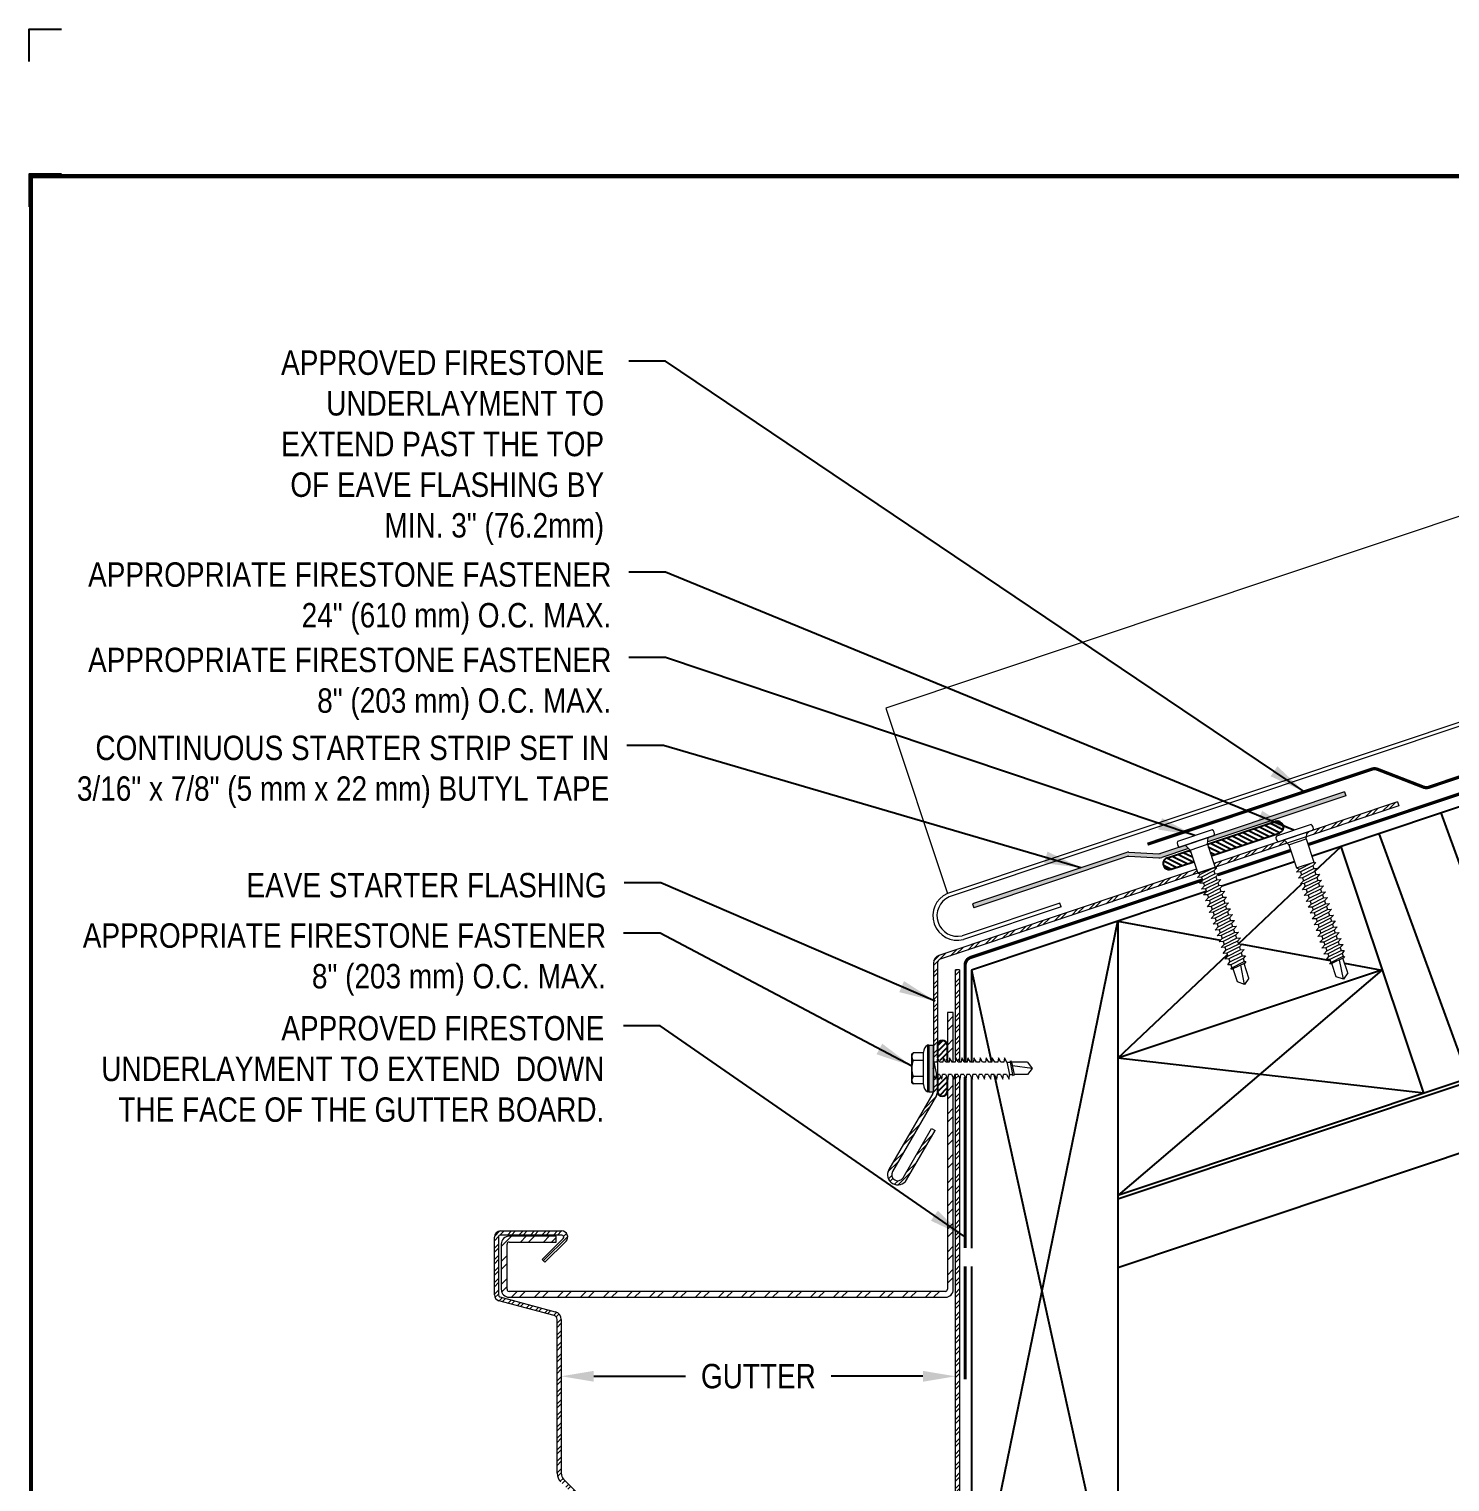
# Model space of a CAD drawing. Header units: inches. Extents: x 0 to 20, y 0 to 16.8.
# Drawn here: x 0 to 10.92, y 5.6 to 16.76 of the extents above; entities that cross this region are included whole.
import ezdxf
from ezdxf.enums import TextEntityAlignment as Align

# ---------------------------------------------------------------- set-up
doc = ezdxf.new("R2010")
doc.units = ezdxf.units.IN
doc.header["$MEASUREMENT"] = 0
doc.linetypes.add('HIDDEN', pattern=[0.375, 0.25, -0.125])
doc.layers.get('0').update_dxf_attribs({"linetype": 'CONTINUOUS'})
doc.layers.get('DEFPOINTS').update_dxf_attribs({"linetype": 'CONTINUOUS'})
doc.layers.add('FSBP-ACCESSORY-FIRESTONE', color=7, linetype='CONTINUOUS', lineweight=9)
doc.layers.add('FSBP-TRIMS', color=7, linetype='CONTINUOUS', lineweight=9)
for name, color, linetype in [('FSBP-ANNO-NOTE', 7, 'CONTINUOUS'), ('FSBP-INSULATION', 7, 'CONTINUOUS'), ('FSBP-SEALANTS', 1, 'CONTINUOUS'), ('FSBP-SUBSTRATE-GENERIC', 9, 'CONTINUOUS'), ('FSBP-TTLB-BORDER', 7, 'CONTINUOUS'), ('FSBP-TTLB-TEXT', 7, 'CONTINUOUS'), ('FSBP-UNDERLAYMENT', 7, 'HIDDEN'), ('FSBP-WOOD', 7, 'CONTINUOUS')]:
    doc.layers.add(name, color=color, linetype=linetype)
doc.styles.add('ARIAL', font='arial.ttf')
doc.styles.add('ARIAL_BOLD', font='')
doc.styles.add('FSBP_ARIAL_NAR', font='ARIALN.TTF')
doc.styles.add('TXT', font='simplex.shx')
doc.styles.get('ARIAL_BOLD').set_extended_font_data('Arial Black')
doc.dimstyles.new('FSBP-LEADER', dxfattribs={"dimtxt": 0.1875, "dimasz": 0.25, "dimexe": 0.0625, "dimexo": 0.125, "dimgap": 0.125, "dimtad": 0, "dimtih": 1, "dimtoh": 1, "dimdec": 4, "dimzin": 0, "dimdsep": 46, "dimlunit": 4, "dimtxsty": 'FSBP_ARIAL_NAR', "dimcen": 0.09375, "dimclrd": 256, "dimclre": 256, "dimclrt": 256, "dimadec": 0, "dimazin": 0, "dimtfac": 1, "dimtdec": 4, "dimtofl": 0, "dimtmove": 0, "dimatfit": 3, "dimfxl": 0, "dimtolj": 1, "dimtzin": 0, "dimlwd": -1, "dimlwe": -1, "dimarcsym": 0})
doc.dimstyles.new('STANDARD$7', dxfattribs={"dimscale": 1.5, "dimtxt": 0.2, "dimasz": 0.1, "dimexe": 0.1, "dimexo": 0.125, "dimgap": 0.09, "dimtad": 0, "dimdec": 3, "dimzin": 4, "dimdsep": 46, "dimtxsty": 'TXT', "dimcen": 0.09, "dimadec": 0, "dimazin": 0, "dimtfac": 1, "dimtdec": 3, "dimtofl": 0, "dimtmove": 2, "dimatfit": 3, "dimfxl": 0, "dimtolj": 1, "dimtzin": 4, "dimarcsym": 0})

# ---------------------------------------------------------------- blocks, each defined once
blk = doc.blocks.new('FSBP_AP_FASTENER_03')
blk.add_hatch(color=256).paths.add_polyline_path([(0.002615419729806945, -0.1789960340593231), (0.002615419729806945, 0.1789960340596553), (-0.03265692860093594, 0.1789960340596553), (-0.03265692860095015, -0.1789960340593231)])
for p, q in [((-0.0743136411015044, 0.1196342712114147), (-0.1527494827228466, 0.1196342712114147)), ((-0.0743136411015044, -0.1243996865849679), (-0.0743136411015044, 0.1243996865853036)), ((-0.04301324298469211, 0.1791137090811299), (-0.04301324298469211, -0.1797372978230554)), ((-0.03265692860093594, 0.1789960340596553), (-0.04301324298469211, 0.1789960340596446)), ((-0.03265692860093594, 0.1789960340596553), (-0.03265692860095015, -0.1789960340593231)), ((-0.03265692860093594, 0.1789960340596553), (0.002615419729806945, 0.1789960340596553)), ((0.002615419729806945, -0.1789960340593231), (0.002615419729806945, 0.1789960340596553)), ((-0.0743136411015044, 0.06120823178266921), (-0.1641351755799079, 0.06120823178266921)), ((-0.1640266357300533, -0.1112375459913535), (-0.1640266357300533, 0.1112375459916963)), ((-0.0743136411015044, -0.06120823178233348), (-0.1641351755799079, -0.06120823178233348)), ((-0.0743136411015044, -0.1196342712110825), (-0.1527494827228466, -0.1196342712110825)), ((-0.03265692860095015, -0.1789960340593231), (-0.0430132429846779, -0.1789960340593124)), ((-0.03265692860095015, -0.1789960340593231), (0.002615419729806945, -0.1789960340593231))]:
    blk.add_line(p, q)
blk.add_circle((0.002615419729806945, 1.714184350021242e-13), 0.002615419729806584)
for centre, radius, start, end in [((-0.06984908107507692, -0.003474649117179318), 0.1484193141759, 123.9560290000004, 129.3856620000001), ((-0.115729837352184, 0.09042125149704194), 0.04715850387660001, 141.7226579999998, 218.2773420000002), ((-0.006475827498512388, 0.1219014435894943), 0.0678834565132835, 122.5638284059132, 177.8910320881559), ((0.02814110754613353, 1.678657213233237e-13), 0.19096556139495, 161.3056610000001, 198.694339), ((-0.06984908107507692, 0.003474649117518602), 0.1484193141759, 230.6143379999998, 236.0439710000001), ((-0.115729837352184, -0.09042125149670976), 0.04715850387660001, 141.7226579999998, 218.2773420000002), ((-0.005367679842542827, -0.1219235436723052), 0.06899006891726917, 182.0567588836862, 236.9296889590581)]:
    blk.add_arc(centre, radius, start, end)
at = {"layer": 'FSBP-ACCESSORY-FIRESTONE'}
for p, q in [((0.02902654232753576, 0.04687500000015898), (0.005589042327535765, 0.04687500000016964)), ((0.005589042327535765, 0.04687500000016964), (0.02551621998409814, -0.04687499999984635)), ((0.03327260070633287, 0.08203125000016964), (0.02902654232753576, 0.04687500000015898)), ((0.05246404232753576, 0.04687500000016964), (0.03327260070633287, 0.08203125000016964)), ((0.07590154232753576, 0.04687500000016964), (0.05246404232753576, 0.04687500000016964)), ((0.08014760070633287, 0.08203125000016964), (0.07590154232753576, 0.04687500000016964)), ((0.09933904232753576, 0.04687500000016964), (0.08014760070633287, 0.08203125000016964)), ((0.1227765423275358, 0.04687500000015898), (0.09933904232753576, 0.04687500000016964)), ((0.1270226007063329, 0.08203125000016964), (0.1227765423275358, 0.04687500000015898)), ((0.1462140423275358, 0.04687500000016964), (0.1270226007063329, 0.08203125000016964)), ((0.1696515423275358, 0.04687500000015898), (0.1462140423275358, 0.04687500000016964)), ((0.1738976007063329, 0.08203125000016964), (0.1696515423275358, 0.04687500000015898)), ((0.1930890423275358, 0.04687500000016964), (0.1738976007063329, 0.08203125000016964)), ((0.2165265423275358, 0.046875000000143), (0.1930890423275358, 0.04687500000016964)), ((0.2207726007063329, 0.08203125000016964), (0.2165265423275358, 0.046875000000143)), ((0.2399640423275358, 0.04687500000016964), (0.2207726007063329, 0.08203125000016964)), ((0.2634015423275358, 0.04687500000013767), (0.2399640423275358, 0.04687500000016964)), ((0.2676476007063329, 0.08203125000016964), (0.2634015423275358, 0.04687500000013767)), ((0.2868390423275358, 0.04687500000016964), (0.2676476007063329, 0.08203125000016964)), ((0.3102765423275358, 0.04687500000013767), (0.2868390423275358, 0.04687500000016964)), ((0.3145226007063329, 0.08203125000016964), (0.3102765423275358, 0.04687500000013767)), ((0.3337140423275358, 0.04687500000016964), (0.3145226007063329, 0.08203125000016964)), ((0.3571515423275358, 0.04687500000015898), (0.3337140423275358, 0.04687500000016964)), ((0.3613976007063329, 0.08203125000016964), (0.3571515423275358, 0.04687500000015898)), ((0.3805890423275358, 0.04687500000016964), (0.3613976007063329, 0.08203125000016964)), ((0.4040265423275144, 0.04687500000014833), (0.3805890423275358, 0.04687500000016964)), ((0.4082726007063329, 0.08203125000016964), (0.4040265423275144, 0.04687500000014833)), ((0.4274640423275358, 0.04687500000016964), (0.4082726007063329, 0.08203125000016964)), ((0.4509015423275144, 0.04687500000013234), (0.4274640423275358, 0.04687500000016964)), ((0.4551476007063329, 0.08203125000016964), (0.4509015423275144, 0.04687500000013234)), ((0.4743390423275358, 0.04687500000016964), (0.4551476007063329, 0.08203125000016964)), ((0.4977765423275358, 0.04687500000012701), (0.4743390423275358, 0.04687500000016964)), ((0.5020226007063329, 0.08203125000016964), (0.4977765423275358, 0.04687500000012701)), ((0.5212140423275358, 0.04687500000016964), (0.5020226007063329, 0.08203125000016964)), ((0.5446515423275358, 0.04687500000013234), (0.5212140423275358, 0.04687500000016964)), ((0.5488976007063329, 0.08203125000016964), (0.5446515423275358, 0.04687500000013234)), ((0.5680890423275358, 0.04687500000016964), (0.5488976007063329, 0.08203125000016964)), ((0.5680890423275358, 0.04687500000016964), (0.5915265423275606, 0.04687500000005596)), ((0.5680890423275358, 0.04687500000016964), (0.5880162199841195, -0.04687499999983036)), ((0.5915265423275642, 0.04687500000005596), (0.5958759294468692, 0.05786132812505596)), ((0.5915265423275642, 0.04687500000005329), (0.6114537199841443, -0.04687499999996003)), ((0.5958759294468692, 0.05786132812505596), (0.603364267459007, 0.04687500000005596)), ((0.7258366763999113, 0.046875), (0.6033642674590176, 0.04687500000000089)), ((0.6033642674590176, 0.04687500000000178), (0.6232914451155906, -0.046875)), ((0.7609929263999113, 0), (0.6093707237761912, 0.01861684475897363)), ((0.7258366763999113, 0.046875), (0.7609929263999113, 0)), ((0.7609929263999113, 0), (0.7258366763999113, -0.046875)), ((0.04895371998409814, -0.04687499999983036), (0.02551621998409814, -0.04687499999984635)), ((0.04895371998409814, -0.04687499999983036), (0.06814516160530104, -0.08203124999983036)), ((0.06814516160530104, -0.08203124999983036), (0.07239121998409814, -0.04687499999984635)), ((0.09582871998409814, -0.04687499999983036), (0.07239121998409814, -0.04687499999984635)), ((0.09582871998409814, -0.04687499999983036), (0.115020161605301, -0.08203124999983036)), ((0.115020161605301, -0.08203124999983036), (0.1192662199841195, -0.04687499999984102)), ((0.1427037199840981, -0.04687499999983036), (0.1192662199841195, -0.04687499999984102)), ((0.1427037199840981, -0.04687499999983036), (0.161895161605301, -0.08203124999983036)), ((0.161895161605301, -0.08203124999983036), (0.1661412199840981, -0.04687499999983569)), ((0.1895787199840981, -0.04687499999983036), (0.1661412199840981, -0.04687499999983569)), ((0.1895787199840981, -0.04687499999983036), (0.208770161605301, -0.08203124999983036)), ((0.208770161605301, -0.08203124999983036), (0.2130162199840981, -0.04687499999982503)), ((0.2364537199840981, -0.04687499999983036), (0.2130162199840981, -0.04687499999982503)), ((0.2364537199840981, -0.04687499999983036), (0.255645161605301, -0.08203124999983036)), ((0.255645161605301, -0.08203124999983036), (0.2598912199841195, -0.04687499999983569)), ((0.2833287199840981, -0.04687499999983036), (0.2598912199841195, -0.04687499999983569)), ((0.2833287199840981, -0.04687499999983036), (0.302520161605301, -0.08203124999983036)), ((0.302520161605301, -0.08203124999983036), (0.3067662199840981, -0.04687499999983036)), ((0.3302037199840981, -0.04687499999983036), (0.3067662199840981, -0.04687499999983036)), ((0.3302037199840981, -0.04687499999983036), (0.349395161605301, -0.08203124999983036)), ((0.349395161605301, -0.08203124999983036), (0.3536412199841195, -0.04687499999982503)), ((0.3770787199840981, -0.04687499999983036), (0.3536412199841195, -0.04687499999982503)), ((0.3770787199840981, -0.04687499999983036), (0.396270161605301, -0.08203124999983036)), ((0.396270161605301, -0.08203124999983036), (0.4005162199841195, -0.04687499999983036)), ((0.4239537199840981, -0.04687499999983036), (0.4005162199841195, -0.04687499999983036)), ((0.4239537199840981, -0.04687499999983036), (0.443145161605301, -0.08203124999983036)), ((0.443145161605301, -0.08203124999983036), (0.4473912199840981, -0.04687499999983036)), ((0.4708287199840981, -0.04687499999983036), (0.4473912199840981, -0.04687499999983036)), ((0.4708287199840981, -0.04687499999983036), (0.490020161605301, -0.08203124999983036)), ((0.490020161605301, -0.08203124999983036), (0.4942662199841195, -0.04687499999983036)), ((0.5177037199840981, -0.04687499999983036), (0.4942662199841195, -0.04687499999983036)), ((0.5177037199840981, -0.04687499999983036), (0.536895161605301, -0.08203124999983036)), ((0.536895161605301, -0.08203124999983036), (0.5411412199841195, -0.0468749999998197)), ((0.5645787199840981, -0.04687499999983036), (0.5411412199841195, -0.0468749999998197)), ((0.5645787199840981, -0.04687499999983036), (0.583770161605301, -0.08203124999983036)), ((0.583770161605301, -0.08203124999983036), (0.5880162199840981, -0.04687499999982503)), ((0.5880162199841195, -0.04687499999983036), (0.6114537199841443, -0.04687499999994404)), ((0.6189420579962821, -0.05786132812494404), (0.6114537199841443, -0.04687499999994404)), ((0.62329144511558, -0.04687499999994937), (0.6189420579962821, -0.05786132812494404)), ((0.7258366763999113, -0.046875), (0.6232914451155906, -0.046875))]:
    blk.add_line(p, q, dxfattribs=at)
for points in [[(0.005589042327535765, 0.04687500000016431), (0.002078719984119459, 0.05330545855153535)], [(0.002078719984119459, 0.04687500000016431), (0.002078719984098143, -0.04687499999983036), (0.02127016160530104, -0.08203124999983036), (0.02551621998411946, -0.04687499999983036)]]:
    blk.add_lwpolyline(points, dxfattribs=at)
blk = doc.blocks.new('*D4')
at = {"layer": 'DEFPOINTS', "color": 0, "transparency": 16777216}
for p in [(7.119524541360843, 6.407292784406977), (4.090114369581126, 6.308977077522044), (7.119524541360843, 4.799756149034451)]:
    blk.add_point(p, dxfattribs=at)
at = {"layer": 'FSBP-ANNO-NOTE', "transparency": 16777216}
for p, q in [((4.340114369581126, 6.407292784406977), (5.04579404619404, 6.407292784406977)), ((6.869524541360843, 6.407292784406977), (6.163844864747928, 6.407292784406977))]:
    blk.add_line(p, q, dxfattribs=at)
for points in [[(4.340114369581126, 6.448959451073644), (4.340114369581126, 6.36562611774031), (4.090114369581126, 6.407292784406977)], [(6.869524541360843, 6.448959451073644), (6.869524541360843, 6.36562611774031), (7.119524541360843, 6.407292784406977)]]:
    blk.add_solid(points, dxfattribs=at)
at = {"layer": 'FSBP-ANNO-NOTE', "transparency": 16777216, "insert": (5.604819455470984, 6.407292784406977), "char_height": 0.1875, "attachment_point": 5, "style": 'FSBP_ARIAL_NAR'}
blk.add_mtext('\\A1;GUTTER', dxfattribs=at)
blk = doc.blocks.new('FSBP_AP_FASTENER_02')
at = {"layer": 'FSBP-ACCESSORY-FIRESTONE'}
for p, q in [((8.067609890790237, 9.254251986866306), (8.091047390790237, 9.207376986866306)), ((8.091047390790237, 9.207376986866306), (8.091047390790237, 9.019876986866306)), ((8.091047390790237, 9.207376986866306), (8.231672390790237, 9.207376986866306)), ((8.231672390790237, 9.207376986866306), (8.255109890790237, 9.254251986866306)), ((8.231672390790237, 9.207376986866306), (8.231672390790237, 9.019876986866306)), ((8.091047390790237, 9.019876986866306), (8.108625515790237, 9.004810022580598)), ((8.108625515790237, 8.98113457231767), (8.108625515790237, 8.957459122054741)), ((8.108625515790237, 8.93378367179177), (8.108625515790237, 8.910108221528843)), ((8.214094265790237, 8.996201536603378), (8.214094265790237, 8.97252608634045)), ((8.214094265790237, 8.948850636077479), (8.214094265790237, 8.92517518581455)), ((8.108625515790237, 8.886432771265914), (8.108625515790237, 8.862757321002944)), ((8.108625515790237, 8.839081870740015), (8.108625515790237, 8.815406420477045)), ((8.214094265790237, 8.901499735551623), (8.214094265790237, 8.877824285288652)), ((8.214094265790237, 8.854148835025724), (8.214094265790237, 8.830473384762795)), ((8.108625515790237, 8.791730970214116), (8.108625515790237, 8.768055519951188)), ((8.108625515790237, 8.744380069688217), (8.108625515790237, 8.72070461942529)), ((8.214094265790237, 8.806797934499825), (8.214094265790237, 8.783122484236896)), ((8.214094265790237, 8.759447033973968), (8.214094265790237, 8.735771583710997)), ((8.214094265790237, 8.71209613344807), (8.214094265790237, 8.688420683185141)), ((8.108625515790237, 8.697029169162361), (8.108625515790237, 8.67335371889939)), ((8.108625515790237, 8.649678268636462), (8.108625515790237, 8.626002818373534)), ((8.108625515790237, 8.602327368110563), (8.108625515790237, 8.578651917847635)), ((8.214094265790237, 8.66474523292217), (8.214094265790237, 8.641069782659242)), ((8.214094265790237, 8.617394332396314), (8.214094265790237, 8.593718882133343)), ((8.108625515790237, 8.554976467584707), (8.108625515790237, 8.531301017321736)), ((8.108625515790237, 8.507625567058808), (8.108625515790237, 8.48395011679588)), ((8.214094265790237, 8.570043431870415), (8.214094265790237, 8.546367981607444)), ((8.214094265790237, 8.522692531344516), (8.214094265790237, 8.499017081081588)), ((8.108625515790237, 8.460274666532909), (8.108625515790237, 8.43659921626998)), ((8.108625515790237, 8.412923766007053), (8.108625515790237, 8.389248315744082)), ((8.214094265790237, 8.475341630818617), (8.214094265790237, 8.451666180555689)), ((8.214094265790237, 8.42799073029276), (8.214094265790237, 8.40431528002979)), ((8.214094265790237, 8.380639829766862), (8.214094265790237, 8.356964379503934)), ((8.108625515790237, 8.365572865481154), (8.108625515790237, 8.341897415218225)), ((8.108625515790237, 8.318221964955255), (8.108625515790237, 8.294546514692327)), ((8.108625515790237, 8.270871064429398), (8.108625515790237, 8.247195614166428)), ((8.214094265790237, 8.333288929240963), (8.214094265790237, 8.309613478978035)), ((8.214094265790237, 8.285938028715107), (8.214094265790237, 8.262262578452136)), ((8.114484890790237, 8.130382551065237), (8.114484890790237, 8.236194942606401)), ((8.161359890790237, 8.095226301065237), (8.179814568015516, 8.245527753638596)), ((8.208234890790237, 8.130382551065237), (8.208234890790237, 8.249587799749234)), ((8.161359890790237, 8.095226301065237), (8.114484890790237, 8.130382551065237)), ((8.208234890790237, 8.130382551065237), (8.161359890790237, 8.095226301065237))]:
    blk.add_line(p, q, dxfattribs=at)
blk.add_lwpolyline([(8.301984890790237, 9.254251986866306, 0.375321302791409), (8.301984890790237, 9.301126986866306), (8.301984890790237, 9.301126986866306), (8.020734890790239, 9.301126986866308), (8.020734890790237, 9.301126986866306, 0.3753213027914651), (8.020734890790237, 9.254251986866306)], format="xyb", close=True, dxfattribs=at)
for points in [[(8.079328640790237, 8.988787029591988), (8.108625515790237, 9.004810022580598), (8.214094265790237, 9.019876986866306), (8.243391140790237, 9.012224529591988), (8.214094265790237, 8.996201536603378), (8.108625515790237, 8.98113457231767)], [(8.079328640790237, 8.941436129066089), (8.108625515790237, 8.957459122054741), (8.214094265790237, 8.97252608634045), (8.243391140790237, 8.964873629066089), (8.214094265790237, 8.948850636077479), (8.108625515790237, 8.93378367179177)], [(8.079328640790237, 8.894085228540233), (8.108625515790237, 8.910108221528843), (8.214094265790237, 8.92517518581455), (8.243391140790237, 8.917522728540233), (8.214094265790237, 8.901499735551623), (8.108625515790237, 8.886432771265914)], [(8.079328640790237, 8.846734328014334), (8.108625515790237, 8.862757321002944), (8.214094265790237, 8.877824285288652), (8.243391140790237, 8.870171828014334), (8.214094265790237, 8.854148835025724), (8.108625515790237, 8.839081870740015)], [(8.079328640790237, 8.799383427488435), (8.108625515790237, 8.815406420477045), (8.214094265790237, 8.830473384762795), (8.243391140790237, 8.822820927488435), (8.214094265790237, 8.806797934499825), (8.108625515790237, 8.791730970214116)], [(8.079328640790237, 8.752032526962578), (8.108625515790237, 8.768055519951188), (8.214094265790237, 8.783122484236896), (8.243391140790237, 8.775470026962578), (8.214094265790237, 8.759447033973968), (8.108625515790237, 8.744380069688217)], [(8.079328640790237, 8.70468162643668), (8.108625515790237, 8.72070461942529), (8.214094265790237, 8.735771583710997), (8.243391140790237, 8.72811912643668), (8.214094265790237, 8.71209613344807), (8.108625515790237, 8.697029169162361)], [(8.079328640790237, 8.65733072591078), (8.108625515790237, 8.67335371889939), (8.214094265790237, 8.688420683185141), (8.243391140790237, 8.68076822591078), (8.214094265790237, 8.66474523292217), (8.108625515790237, 8.649678268636462)], [(8.079328640790237, 8.609979825384924), (8.108625515790237, 8.626002818373534), (8.214094265790237, 8.641069782659242), (8.243391140790237, 8.633417325384924), (8.214094265790237, 8.617394332396314), (8.108625515790237, 8.602327368110563)], [(8.079328640790237, 8.562628924859025), (8.108625515790237, 8.578651917847635), (8.214094265790237, 8.593718882133343), (8.243391140790237, 8.586066424859025), (8.214094265790237, 8.570043431870415), (8.108625515790237, 8.554976467584707)], [(8.079328640790237, 8.515278024333126), (8.108625515790237, 8.531301017321736), (8.214094265790237, 8.546367981607444), (8.243391140790237, 8.538715524333126), (8.214094265790237, 8.522692531344516), (8.108625515790237, 8.507625567058808)], [(8.079328640790237, 8.46792712380727), (8.108625515790237, 8.48395011679588), (8.214094265790237, 8.499017081081588), (8.243391140790237, 8.49136462380727), (8.214094265790237, 8.475341630818617), (8.108625515790237, 8.460274666532909)], [(8.079328640790237, 8.42057622328137), (8.108625515790237, 8.43659921626998), (8.214094265790237, 8.451666180555689), (8.243391140790237, 8.44401372328137), (8.214094265790237, 8.42799073029276), (8.108625515790237, 8.412923766007053)], [(8.079328640790237, 8.373225322755472), (8.108625515790237, 8.389248315744082), (8.214094265790237, 8.40431528002979), (8.243391140790237, 8.396662822755472), (8.214094265790237, 8.380639829766862), (8.108625515790237, 8.365572865481154)], [(8.079328640790237, 8.325874422229573), (8.108625515790237, 8.341897415218225), (8.214094265790237, 8.356964379503934), (8.243391140790237, 8.349311922229573), (8.214094265790237, 8.333288929240963), (8.108625515790237, 8.318221964955255)], [(8.086652859540237, 8.279569838668008), (8.108625515790237, 8.294546514692327), (8.214094265790237, 8.309613478978035), (8.236066922040237, 8.300914704739425), (8.214094265790237, 8.285938028715107), (8.108625515790237, 8.270871064429398)], [(8.097639187665237, 8.23970727615429), (8.108625515790237, 8.247195614166428), (8.214094265790237, 8.262262578452136), (8.225080593915237, 8.25791319133283), (8.214094265790237, 8.250424853320693), (8.108625515790237, 8.235357889034985)]]:
    blk.add_lwpolyline(points, close=True, dxfattribs=at)
blk.add_lwpolyline([(8.091047390790237, 9.019876986866306), (8.231672390790237, 9.019876986866306)], dxfattribs=at)
blk = doc.blocks.new('A$C486F1324')
at = {"layer": 'DEFPOINTS', "linetype": 'Continuous', "ltscale": 1.75}
blk.add_lwpolyline([(-3.512154225088215e-08, 16.51166663588279), (-3.512154225088215e-08, 16.76166663588279), (0.2499999648784577, 16.76166663588279)], dxfattribs=at)
at = {"layer": 'DEFPOINTS', "color": 1}
blk.add_lwpolyline([(0.2499999648784577, 15.64645830254946), (-3.512154225088215e-08, 15.64645830254946), (-3.512154225088215e-08, 15.39645830254946)], dxfattribs=at)
at = {"layer": 'FSBP-TTLB-BORDER', "const_width": 0.03125}
blk.add_lwpolyline([(20.01562496487846, 2.630833302549462), (20.01562496487846, 15.63083330254946), (0.01562496487845775, 15.63083330254946), (0.01562496487845775, 2.630833302549462)], dxfattribs=at)
at = {"layer": 'FSBP-TTLB-TEXT'}
for tag, height, style, p in [('MAXIMUM_WARRANTY', 0.1875, 'ARIAL_BOLD', (18.05549597262787, 2.85485773330052)), ('ACCPT_SYSTEMS', 0.21875, 'ARIAL', (12.51000666906039, 1.505833302549462))]:
    blk.add_attdef(tag, text='', height=height, dxfattribs=dict(at, style=style)).set_placement(p, align=Align.MIDDLE_LEFT)
for tag, height, style, p in [('DETAIL_DESCP_LINE_1', 0.21875, 'ARIAL_BOLD', (10.34680946719057, 2.25720148330052)), ('ISSUE_REV_DATE', 0.21875, 'ARIAL', (16.85632130115108, 1.902577359955217)), ('DETAIL_NUMBER', 0.4375, 'ARIAL', (18.9350408723662, 1.73767023330052))]:
    blk.add_attdef(tag, text='', height=height, dxfattribs=dict(at, style=style)).set_placement(p, align=Align.MIDDLE_CENTER)

msp = doc.modelspace()

# ---------------------------------------------------------------- hatches: boundary and pattern name
at = {"layer": 'FSBP-ACCESSORY-FIRESTONE'}
h = msp.add_hatch(dxfattribs=at)
h.set_pattern_fill('STEEL', color=256, scale=0.5, style=0)
h.set_pattern_definition([(45, (-0.1399419218276172, 2.131628207280301e-13), (-0.04419417382415922, 0.04419417382415922), []), (45, (-0.1399419218276172, 0.03125000000021316), (-0.04419417382415922, 0.04419417382415922), [])])
h.paths.add_polyline_path([(10.52663222592158, 10.79159123113435), (10.51671645540895, 10.82122634535948), (9.822628407466052, 10.58898773319537), (9.817726620866122, 10.55439473371392)])
h.paths.add_polyline_path([(9.669551049740132, 10.50481588115075), (9.644817722114876, 10.52949311011956), (9.600365050777068, 10.51461945435061), (9.104872244148705, 10.34882988040566), (9.114788014661396, 10.31919476618053)])
h.paths.add_polyline_path([(8.981430000648029, 10.27457379887367), (8.971514230135337, 10.3042089130988), (6.992504092616709, 9.642041383837963, 0.3225094152675562), (6.949835633642035, 9.582771155387249), (6.949835633642035, 8.826067111556071), (6.952809256239757, 8.820619817834299), (6.976246756239757, 8.820619817834299), (6.98049281461854, 8.855776067834299), (6.981085633642035, 8.854690099713693), (6.981085633642035, 9.582771155387249, -0.322509415267545), (7.002419863129344, 9.612406269612833)])
h.paths.add_polyline_path([(6.97271222137854, 8.564873560494775, 0.131652497587395), (6.981085633642035, 8.596123560494775), (6.981085633642035, 8.726869817834299), (6.972736433896355, 8.726869817834299), (6.968490375517515, 8.691713567834299), (6.949835633642035, 8.725886653004395), (6.949835633642035, 8.596123560494775), (6.949835633642035, 8.594748783774989), (6.949805378819885, 8.594748783774989, -0.1204757838842124), (6.945648927510288, 8.580498560494775), (6.60817898670788, 7.995983476998148, 1), (6.7434954560492, 7.917858476998148), (6.9622454560492, 8.296744591153796), (6.935182162180947, 8.312369591153796), (6.716432162180947, 7.933483476998148, -1), (6.635242280576133, 7.980358476998148)])
h = msp.add_hatch(dxfattribs=at)
h.set_pattern_fill('STEEL', color=256, scale=0.5, style=0)
h.set_pattern_definition([(45, (-6.021560559676747, 0.8573805814978499), (-0.04419417382415922, 0.04419417382415922), []), (45, (-6.021560559676747, 0.8886305814978499), (-0.04419417382415922, 0.04419417382415922), [])])
edge = h.paths.add_edge_path()
edge.add_line((7.136798933896298, 8.726869817834299), (7.119524541360899, 8.726869817834299))
edge.add_line((7.119524541360899, 8.726869817834299), (7.119524541360843, 4.614447960848551))
edge.add_arc((7.088274541360843, 4.614447960849006), 0.03124999999999975, -90.0295391065464, 1.5916157281026244e-12, ccw=False)
edge.add_line((7.088258430278213, 4.583197965001759), (5.167426384897194, 4.584188259015932))
edge.add_arc((5.167498070981903, 4.646688217904952), 0.06250000000000032, 225.0000000000001, 269.9342830238967, ccw=False)
edge.add_line((5.123303897157736, 4.602494044080444), (4.108420195756903, 5.617377745481221))
edge.add_arc((4.15261436958107, 5.661571919305729), 0.06249999999998926, 180.0000000000081, 225.000000000008, ccw=False)
edge.add_line((4.09011436958107, 5.661571919305729), (4.09011436958107, 6.84324303218385))
edge.add_arc((4.027614369581126, 6.84324303218385), 0.06250000000000701, 4.872609772002108e-12, 75.00000000000723)
edge.add_line((4.043790559900028, 6.903613396326577), (3.618732408856854, 7.017507384634641))
edge.add_arc((3.622776456436579, 7.032599975670777), 0.01562500000000199, 180, 255.0000000000009, ccw=False)
edge.add_line((3.607151456436579, 7.032599975670777), (3.607151456436579, 7.477371007296583))
edge.add_arc((3.622776456436579, 7.477371007296583), 0.015625, 90, 180, ccw=False)
edge.add_line((3.622776456436579, 7.492996007296583), (4.094613281434103, 7.492996007296583))
edge.add_arc((4.094613281434103, 7.477996007296255), 0.01499999999999629, -45.000000000000114, 90.00000000000341, ccw=False)
edge.add_line((4.105219883151928, 7.467389405578828), (3.943755687855312, 7.305925210282325))
edge.add_line((3.943755687855255, 7.30592521028187), (3.964968891290848, 7.284712006846107))
edge.add_line((3.964968891290848, 7.284712006846561), (4.126433086587522, 7.446176202143064))
edge.add_arc((4.093408790848255, 7.478235595370492), 0.04602617519606274, 315.8493801212042, 448.5004162008323)
edge.add_line((4.094613281434103, 7.524246007296583), (3.622776456436522, 7.524246007296583))
edge.add_arc((3.622776456436579, 7.477371007296583), 0.04687500000000177, 90.00000000000217, 180.0000000000022)
edge.add_line((3.575901456436579, 7.477371007296583), (3.575901456436579, 7.032599975670777))
edge.add_arc((3.622776456436579, 7.032599975670777), 0.04687499999999466, 179.9999999999924, 254.9999999999926)
edge.add_line((3.610644313697403, 6.987322202563732), (4.035702464740577, 6.873428214255668))
edge.add_arc((4.02761436958107, 6.84324303218385), 0.03125000000000157, 1.5916157281026244e-12, 75.00000000000279, ccw=False)
edge.add_line((4.058864369581126, 6.84324303218385), (4.058864369581126, 5.661571919305729))
edge.add_arc((4.15261436958107, 5.661571919305729), 0.09375000000000189, 180.0000000000022, 225.0000000000023)
edge.add_line((4.086323108844876, 5.595280658569422), (5.10120681024571, 4.580396957168645))
edge.add_arc((5.167498070981903, 4.646688217904952), 0.09374999999999677, 224.9999999999988, 269.9999999999994)
edge.add_line((5.167498070981903, 4.552938217904952), (7.088242319195526, 4.551947969154966))
edge.add_arc((7.088274541360843, 4.614447960849006), 0.06249999999999992, 269.9704608934503, 359.9999999999992)
edge.add_line((7.150774541360843, 4.614447960849006), (7.150774541360899, 8.701268304429718))
edge.add_line((7.150774541360899, 8.701268304429263), (7.136798933896298, 8.726869817834299))
h.paths.add_polyline_path([(7.1403092562397, 8.820619817834299), (7.150774541360899, 8.820619817834299), (7.150774541360899, 9.529959673709286), (7.119524541360899, 9.529959673709286), (7.119524541360899, 8.842584183039648), (7.12111781461854, 8.855776067834299)])
h = msp.add_hatch(dxfattribs=at)
h.set_pattern_fill('STEEL', color=256, style=0)
h.set_pattern_definition([(45, (-0.5946667765813096, 2.131628207280301e-13), (-0.08838834764831843, 0.08838834764831845), []), (45, (-0.5946667765813096, 0.06250000000021316), (-0.08838834764831843, 0.08838834764831845), [])])
h.paths.add_polyline_path([(7.103069804281713, 9.202634554727169), (7.058069804281697, 9.202634554727169), (7.058069804281697, 8.820619817834299), (7.069996756239757, 8.820619817834299), (7.07424281461854, 8.855776067834299), (7.093434256239757, 8.820619817834299), (7.103069804281713, 8.820619817834299)])
h.paths.add_polyline_path([(7.103069804281713, 8.702788275923226), (7.089923933896298, 8.726869817834299), (7.066486433896355, 8.726869817834299), (7.062240375517515, 8.691713567834299), (7.058069804281697, 8.69935351734442), (7.058069804281697, 7.075759554727242, -0.4142135623730951), (7.042444804281697, 7.060134554727242), (3.688984085494237, 7.060134554727242, -0.4142135623730951), (3.673359085494237, 7.075759554727242), (3.673359085494237, 7.423259554727096, -0.4142135623730951), (3.688984085494237, 7.438884554727096), (4.050234085494221, 7.438884554727096), (4.050234085494221, 7.483884554727169), (3.688984085494237, 7.483884554727169, 0.4142135623731338), (3.628359085494221, 7.423259554727096), (3.628359085494221, 7.075759554727242, 0.4142135623731336), (3.688984085494237, 7.015134554727169), (7.042444804281697, 7.015134554727169, 0.4142135623730476), (7.103069804281656, 7.075759554727242)])
at = {"layer": 'FSBP-ANNO-NOTE'}
h = msp.add_hatch(color=256, dxfattribs=at)
h.paths.add_polyline_path([(10.11856355068224, 10.8689199048524), (10.10868142662505, 10.89856627702396), (9.062744530708041, 10.54860068715583), (9.057842744108054, 10.51400768767438)])
h.paths.add_polyline_path([(8.69450913428474, 10.42539084703752, -0.09288690953311261), (8.683106467376742, 10.42381135508025), (8.452815741882059, 10.43478116990421, 0.09288690953310992), (8.43001040806612, 10.43162218599012), (7.251273719241649, 10.03722240698447), (7.26118948975434, 10.00758729275888), (8.439926178578755, 10.40198707176499, -0.0928869095331356), (8.451328845486753, 10.40356656372226), (8.681619570981379, 10.3925967488983, 0.09288690953312409), (8.704424904797374, 10.39575573281239), (8.909667172982122, 10.46442883511075), (8.884933845356866, 10.48910606407956), (8.840481174019057, 10.47423240831061)])
at = {"layer": 'FSBP-INSULATION'}
h = msp.add_hatch(dxfattribs=at)
h.set_pattern_fill('ANSI31', color=256, scale=4, angle=65, style=0)
h.set_pattern_definition([(109.9999999999999, (-0.1399419218276172, 2.131628207280301e-13), (-0.4698463103929542, -0.1710100716628343), [])])
h.paths.add_polyline_path([(13.52386120840893, 11.31600004676896), (13.65378176772063, 11.42362976182197), (13.39394064935041, 11.42362976182197), (13.52386120840893, 11.53125947747388), (13.52386120840893, 11.63107066580027), (10.08462216412218, 10.48031737893346), (10.71923147693238, 8.583670068521073), (13.52386120840893, 9.522086049609456)])
h.paths.add_polyline_path([(11.59746657426263, 9.570278826635427), (12.71299790329168, 9.954387066709847), (12.42906812435045, 10.77897901920705), (11.3135367953214, 10.39487077913263)], flags=24)
at = {"layer": 'FSBP-SEALANTS'}
h = msp.add_hatch(dxfattribs=at)
h.set_pattern_fill('ANSI31', color=256, scale=0.25, angle=108.5, style=0)
h.set_pattern_definition([(153.5, (-3.845074585792336, 7.205023833464779), (-0.01394368165968151, -0.02796669880006329), [])])
edge = h.paths.add_edge_path()
edge.add_line((8.95204703071968, 10.36239023925894), (8.92229971918172, 10.45129558193433))
edge.add_line((8.922299719181662, 10.45129558193479), (8.747789082571185, 10.39290513972149))
edge.add_arc((8.762662738340193, 10.3484524683838), 0.04687500000000051, 108.4999999999977, 288.5000000000005)
edge.add_line((8.777536394109202, 10.3039997970461), (8.95204703071968, 10.3623902392594))
edge = h.paths.add_edge_path()
edge.add_line((9.05565773319503, 10.49591654924164), (9.08540504473299, 10.40701120656625))
edge.add_line((9.085405044733047, 10.40701120656625), (9.607319592414594, 10.58164137140032))
edge.add_arc((9.592445936645586, 10.62609404273802), 0.04687500000000051, 288.4999999999977, 468.5000000000005)
edge.add_line((9.577572280876634, 10.67054671407617), (9.055657733195087, 10.4959165492421))
h = msp.add_hatch(dxfattribs=at)
h.set_pattern_fill('ANSI31', color=256, scale=0.25, style=0)
h.set_pattern_definition([(45, (-24.55599426173061, 3.130833333333371), (-0.02209708691207961, 0.02209708691207961), [])])
edge = h.paths.add_edge_path()
edge.add_line((7.017458921308641, 8.70904757802758), (7.015365375517515, 8.691713567834299))
edge.add_line((7.015365375517515, 8.691713567834299), (6.996173933896298, 8.726869817834299))
edge.add_line((6.996173933896298, 8.726869817834299), (6.995960769508567, 8.72787267743091))
edge.add_line((6.995960769508567, 8.727872677431364), (6.983744989771676, 8.727872677431364))
edge.add_line((6.983744989771733, 8.727872677431364), (6.981085633642035, 8.705853905998296))
edge.add_line((6.981085633642035, 8.705853905998296), (6.981085633642035, 8.598495360423144))
edge.add_arc((7.019055087501467, 8.598495360422689), 0.03796945385944114, 179.9999999999678, 351.1013513771771)
edge.add_line((7.056567522579737, 8.592621976314817), (7.056554927110735, 8.702128577269136))
edge.add_line((7.056554927110735, 8.702128577269136), (7.043048933896355, 8.726869817834299))
edge.add_line((7.043048933896298, 8.726869817834299), (7.042835769508567, 8.72787267743091))
edge.add_line((7.042835769508567, 8.727872677431364), (7.030619989771676, 8.727872677431364))
edge.add_line((7.030619989771676, 8.727872677431364), (7.026373931392893, 8.692716427431364))
edge.add_line((7.026373931392893, 8.692716427431364), (7.017458921308641, 8.70904757802758))
edge = h.paths.add_edge_path()
edge.add_line((7.023242878384305, 8.821622677431364), (7.02736781461854, 8.855776067834753))
edge.add_line((7.02736781461854, 8.855776067834299), (7.036282824702791, 8.839444917238083))
edge.add_line((7.036282824702848, 8.839444917238083), (7.038376370493975, 8.856778927431364))
edge.add_line((7.038376370493918, 8.856778927431364), (7.056540966519119, 8.823503726348676))
edge.add_line((7.056540966519119, 8.823503726348676), (7.056525594379391, 8.957151053981065))
edge.add_arc((7.019055087501467, 8.951015865255826), 0.03796945385943572, 9.298745985368823, 180.0000000000992)
edge.add_line((6.981085633642035, 8.951015865255826), (6.981085633642035, 8.821622677431364))
edge.add_line((6.981085633642035, 8.821622677431364), (6.987255312115135, 8.821622677431364))
edge.add_line((6.987255312115135, 8.821622677431364), (6.991501370493918, 8.856778927431364))
edge.add_line((6.991501370493918, 8.856778927431364), (7.010692812115135, 8.821622677431364))
edge.add_line((7.010692812115135, 8.821622677431364), (7.023242878384305, 8.821622677431364))

# ---------------------------------------------------------------- linework, layer by layer
at = {"layer": 'FSBP-ACCESSORY-FIRESTONE'}
for p, q in [((10.10868142662505, 10.89856627702396), (10.11856355068224, 10.8689199048524)), ((8.43001040806612, 10.43162218599012), (7.251273719241649, 10.03722240698447)), ((8.439926178578755, 10.40198707176499), (7.26118948975434, 10.00758729275888)), ((7.119524541360899, 8.842584183039648), (7.119524541360899, 9.529959673709286)), ((7.150774541360899, 9.529959673709286), (7.119524541360899, 9.529959673709286)), ((7.150774541360899, 9.529959673709286), (7.150774541360899, 8.820619817834299)), ((7.103069804281713, 9.202634554727169), (7.058069804281697, 9.202634554727169)), ((7.058069804281697, 9.202634554727169), (7.058069804281697, 8.820619817834299)), ((7.103069804281713, 8.820619817834299), (7.103069804281713, 9.202634554727169)), ((7.119524541360843, 4.614447960849006), (7.119524541360899, 8.726869817834299)), ((7.058069804281697, 8.69935351734442), (7.058069804281697, 7.075759554727242)), ((7.103069804281656, 7.075759554727242), (7.103069804281713, 8.702788275923226)), ((7.150774541360899, 8.701268304429263), (7.150774541360843, 4.614447960849006)), ((3.622776456436579, 7.524246007296583), (4.094613281434103, 7.524246007296583)), ((4.094613281434103, 7.492996007296583), (3.622776456436579, 7.492996007296583)), ((4.050234085494221, 7.483884554727169), (3.688984085494237, 7.483884554727169)), ((4.050234085494221, 7.438884554727096), (4.050234085494221, 7.483884554727169)), ((3.575901456436579, 7.032599975670777), (3.575901456436579, 7.477371007296583)), ((3.607151456436579, 7.477371007296583), (3.607151456436579, 7.032599975670777)), ((3.628359085494221, 7.423259554727096), (3.628359085494221, 7.075759554727242)), ((3.673359085494237, 7.075759554727242), (3.673359085494237, 7.423259554727096)), ((3.688984085494237, 7.438884554727096), (4.050234085494221, 7.438884554727096)), ((3.943755687855255, 7.30592521028187), (4.105219883151928, 7.467389405578828)), ((4.126433086587522, 7.446176202143064), (3.964968891290848, 7.284712006846561)), ((3.964968891290848, 7.284712006846561), (3.943755687855255, 7.30592521028187)), ((7.042444804281697, 7.060134554727242), (3.688984085494237, 7.060134554727242)), ((4.035702464740577, 6.873428214255213), (3.610644313697403, 6.987322202563732)), ((3.618732408856854, 7.017507384635095), (4.043790559900028, 6.903613396326577)), ((3.688984085494237, 7.015134554727169), (7.042444804281697, 7.015134554727169)), ((4.05886436958107, 5.661571919305729), (4.058864369581126, 6.84324303218385)), ((4.090114369581126, 6.84324303218385), (4.09011436958107, 5.661571919305729)), ((4.10842019575696, 5.617377745481676), (5.123303897157736, 4.602494044080444))]:
    msp.add_line(p, q, dxfattribs=at)
for centre, radius, start, end in [((3.622776456436579, 7.477371007296583), 0.04687500000000178, 90.00000000000159, 180), ((3.622776456436579, 7.477371007296583), 0.015625, 90, 180), ((3.688984085494237, 7.423259554727096), 0.06062499999999638, 89.99999999999511, 180), ((4.093408790848255, 7.478235595370492), 0.04602617519606283, 315.849380121214, 88.50041620083267), ((4.094613281434103, 7.477996007296255), 0.01499999999999645, 314.9999999999941, 90), ((3.688984085494237, 7.423259554727096), 0.015625, 90, 180), ((3.688984085494237, 7.075759554727242), 0.0606249999999946, 180, 269.9999999999935), ((3.688984085494237, 7.075759554727242), 0.015625, 180, 270), ((7.042444804281697, 7.075759554727242), 0.015625, 270, 0), ((7.042444804281697, 7.075759554727242), 0.06062499999998217, 270.0000000000081, 0), ((3.622776456436579, 7.032599975670777), 0.04687499999999548, 180, 254.9999999999946), ((3.622776456436579, 7.032599975670777), 0.01562500000000178, 180, 255.0000000000009), ((4.02761436958107, 6.84324303218385), 0.03125000000000178, 0, 75.00000000000237), ((4.027614369581126, 6.84324303218385), 0.06250000000000779, 0, 75.00000000000722), ((4.15261436958107, 5.661571919305729), 0.09375000000000201, 180, 225.000000000007), ((4.15261436958107, 5.661571919305729), 0.06249999999998934, 180, 225.0000000000093)]:
    msp.add_arc(centre, radius, start, end, dxfattribs=at)
at = {"layer": 'FSBP-INSULATION'}
for p, q in [((13.52386120840893, 11.63107066580027), (10.08462216412218, 10.48031737893346)), ((13.52386120840893, 9.522086049609456), (8.366985260034621, 7.796619494030651))]:
    msp.add_line(p, q, dxfattribs=at)
at = {"layer": 'FSBP-SEALANTS'}
for p, q in [((9.05565773319503, 10.49591654924164), (9.577572280876634, 10.67054671407617)), ((9.085405044733047, 10.40701120656625), (9.607319592414594, 10.58164137140032)), ((8.747789082571185, 10.39290513972149), (8.922299719181662, 10.45129558193479)), ((8.777536394109202, 10.3039997970461), (8.95204703071968, 10.36239023925894)), ((6.981085633642035, 8.951015865255826), (6.981085633642035, 8.854690099713693)), ((7.057024541360899, 8.820619817834299), (7.057024541360899, 8.951015865255826)), ((6.981085633642035, 8.726869817834299), (6.981085633642035, 8.598495360423144)), ((7.057024541360899, 8.598495360423144), (7.057024541360899, 8.701268304429263))]:
    msp.add_line(p, q, dxfattribs=at)
for centre, radius, start, end in [((9.592445936645586, 10.62609404273802), 0.046875, 288.4999999999933, 108.4999999999931), ((8.762662738340193, 10.3484524683838), 0.046875, 108.4999999999931, 288.4999999999933), ((7.019055087501467, 8.951015865255826), 0.03796945385943573, 0, 180), ((7.019055087501467, 8.598495360423144), 0.03796945385943573, 180, 0)]:
    msp.add_arc(centre, radius, start, end, dxfattribs=at)
at = {"layer": 'FSBP-SUBSTRATE-GENERIC'}
for p, q in [((13.52386120840893, 9.493614757290956), (8.366985260034621, 7.768148201711696)), ((13.52386120840893, 8.966368603242913), (8.366985260034621, 7.240902047664107))]:
    msp.add_line(p, q, dxfattribs=at)
at = {"layer": 'FSBP-TRIMS'}
for p, q in [((13.52386120840893, 13.86372827106946), (6.583077779251337, 11.54137462199581)), ((13.52386120840893, 12.28198980892624), (7.057419733998497, 10.11834875775433)), ((13.52386120840893, 12.2504726951622), (7.071253866511963, 10.09146047997886)), ((6.583077779251337, 11.54137462199581), (7.057419733998497, 10.11834875775433)), ((10.10868142662505, 10.89856627702396), (8.69450913428474, 10.42539084703752)), ((10.11856355068224, 10.8689199048524), (9.057842744108054, 10.51400768767438)), ((10.52663222592158, 10.79159123113435), (7.002419863129344, 9.612406269612833)), ((10.51671645540895, 10.82122634535948), (9.104872244148705, 10.34882988040566)), ((10.51671645540895, 10.82122634535948), (10.52663222592158, 10.79159123113435)), ((8.451328845486753, 10.40356656372226), (8.681619570981379, 10.3925967488983)), ((8.452815741882059, 10.43478116990421), (8.683106467376742, 10.42381135508025)), ((8.909667172982122, 10.46442883511075), (8.704424904797374, 10.39575573281239)), ((8.971514230135337, 10.3042089130988), (6.992504092616709, 9.642041383837963)), ((7.92107185402639, 10.04438029167498), (7.1710742784019, 9.792833659709899)), ((7.930623262757845, 10.0159413994454), (7.180805775286981, 9.764455168433628)), ((7.251273719241649, 10.03722240698447), (7.26118948975434, 10.00758729275888)), ((7.930623262757845, 10.0159413994454), (7.921044158120278, 10.04446275499662)), ((6.949835633642035, 9.582771155387249), (6.949835633642035, 8.596123560494775)), ((6.981085633642035, 9.582771155387249), (6.981085633642035, 8.596123560494775)), ((6.945648927510288, 8.580498560494775), (6.60817898670788, 7.995983476998148)), ((6.97271222137854, 8.564873560494775), (6.635242280576133, 7.980358476998148)), ((6.716432162180947, 7.933483476998148), (6.935182162180947, 8.312369591153796)), ((6.7434954560492, 7.917858476998148), (6.9622454560492, 8.296744591153796)), ((6.935182162180947, 8.312369591153796), (6.9622454560492, 8.296744591153796))]:
    msp.add_line(p, q, dxfattribs=at)
for centre, radius, start, end in [((8.449841949091446, 10.37235195753986), 0.0625, 87.27279789373766, 108.4999999999916), ((8.449841949091446, 10.37235195753986), 0.03125, 87.27279789373766, 108.4999999999916), ((8.684593363772048, 10.45502596126265), 0.0625, 267.2727978937377, 288.4999999999933), ((8.684593363772048, 10.45502596126265), 0.03125, 267.2727978937377, 288.4999999999933), ((7.13325854567378, 9.946333934762364), 0.1879910228847629, 113.7919785794006, 284.6505404124533), ((7.135382297290416, 9.946899720855285), 0.1581463521948529, 113.92249718101, 283.0434302483716), ((7.012335633642035, 9.582771155387249), 0.06249999999999616, 108.4999999999931, 180), ((7.012335633642035, 9.582771155387249), 0.03125, 108.4999999999931, 180), ((6.918585633642035, 8.596123560494775), 0.03125, 329.9999999999994, 0), ((6.918585633642035, 8.596123560494775), 0.0625, 329.9999999999994, 0), ((6.67583722137854, 7.956920976998148), 0.07812500000000047, 149.9999999999995, 329.9999999999994), ((6.67583722137854, 7.956920976998148), 0.04687500000000047, 149.9999999999995, 329.9999999999994)]:
    msp.add_arc(centre, radius, start, end, dxfattribs=at)
at = {"layer": 'FSBP-UNDERLAYMENT', "linetype": 'HIDDEN', "const_width": 0.025}
for points in [[(13.52386120840893, 11.86171128158072), (10.75803068346013, 10.93472289061286, -0.1750273626063329), (10.71558635230766, 10.93572724806948), (10.36262628996147, 11.07270987060586, 0.1750273626063316), (10.320181958809, 11.07371422806249), (8.594689666906188, 10.49637258335473)], [(9.017514515822054, 10.22212680829101), (7.236426154997471, 9.626182979139443, 0.3225094152675443), (7.193757696022796, 9.566912750689184), (7.193757696022796, 8.820619817834299)]]:
    msp.add_lwpolyline(points, format="xyb", dxfattribs=at)
for points in [[(13.52386120840893, 11.7299293196845), (9.829732605732172, 10.49389117959002)], [(9.696374591718804, 10.44927021228317), (9.135132772309898, 10.26148132640013)], [(7.193757696022796, 8.708397663983064), (7.193757696022796, 7.392288014327036)], [(7.193757696022796, 7.251663014327036), (7.193757696022796, 6.382863591967848)]]:
    msp.add_lwpolyline(points, dxfattribs=at)
at = {"layer": 'FSBP-WOOD'}
for p, q in [((10.08462216412218, 10.48031737893346), (9.859479917270132, 10.40498583691463)), ((9.879562096962697, 10.28581468502783), (10.08462216412218, 10.48031737893346)), ((10.71923147693238, 8.583670068521073), (10.08462216412218, 10.48031737893346)), ((9.726121903256765, 10.36036486960732), (9.166530450424286, 10.17312818865615)), ((9.293438307163822, 9.729867066082747), (9.78106570872566, 10.19238931402582)), ((9.047261827360071, 10.13322146561562), (8.366985260034621, 9.90560411022146)), ((8.366985260034621, 9.90560411022146), (7.241985260034564, 9.529184375781583)), ((7.241985260034621, 4.405604110221461), (8.366985260034621, 9.90560411022146)), ((8.366985260034621, 9.90560411022146), (8.366985260034621, 4.405604110221461)), ((8.366985260034621, 9.90560411022146), (9.15683597766687, 9.759309439667263)), ((9.321204491102744, 9.728865411465662), (9.997891039393576, 9.603530796404115)), ((8.366985260034621, 8.851111802125828), (9.209015497153327, 9.649790705035898)), ((7.241985260034621, 9.529184375781583), (7.241985260034621, 8.820619817834299)), ((7.241985260034621, 9.529184375781583), (7.397346720065823, 8.82162267743091)), ((10.40192682052728, 9.531993723727041), (8.366985260034621, 8.851111802125828)), ((10.39558285620663, 9.52987106295835), (8.366985260034621, 7.796619494030651)), ((10.10986791533511, 9.582790649171542), (10.39558285620663, 9.52987106295835)), ((10.71923147693238, 8.583670068521073), (8.366985260034621, 8.851111802125828)), ((7.417931690834987, 8.72787267743091), (8.366985260034621, 4.405604110221461)), ((7.241985260034621, 8.705919940866565), (7.241985260034621, 7.392288014327036)), ((7.241985260034621, 7.251663014327036), (7.241985260034621, 4.405604110221461))]:
    msp.add_line(p, q, dxfattribs=at)

# ---------------------------------------------------------------- block references
msp.add_blockref('A$C486F1324', (3.512154123086475e-08, 3.078388033372903e-08))
at = {"layer": 'FSBP-ACCESSORY-FIRESTONE', "rotation": 18.50000000000715}
for p in [(4.1706457919237, -0.8468101907121905), (4.930529668681768, -0.8064231446721948)]:
    msp.add_blockref('FSBP_AP_FASTENER_02', p, dxfattribs=at)
at = {"layer": 'FSBP-ACCESSORY-FIRESTONE'}
msp.add_blockref('FSBP_AP_FASTENER_03', (6.947220213912228, 8.773744817834299), dxfattribs=at)

# ---------------------------------------------------------------- texts
at = {"layer": 'FSBP-ANNO-NOTE', "char_height": 0.1875, "attachment_point": 9, "style": 'FSBP_ARIAL_NAR'}
for s, insert, width in [('APPROVED FIRESTONE UNDERLAYMENT TO EXTEND PAST THE TOP OF EAVE FLASHING BY MIN. 3" (76.2mm)', (4.418980716837137, 12.797309483687), 2.602814136239886), ('APPROVED FIRESTONE UNDERLAYMENT TO EXTEND  DOWN THE FACE OF THE GUTTER BOARD.', (4.420831245654835, 8.36065046970076), 4.201250675283461)]:
    msp.add_mtext(s, dxfattribs=dict(at, insert=insert, width=width))
at = {"layer": 'FSBP-ANNO-NOTE', "char_height": 0.1875, "attachment_point": 3, "style": 'FSBP_ARIAL_NAR'}
for s, insert in [('APPROPRIATE FIRESTONE FASTENER\\P24" (610 mm) O.C. MAX.', (4.47477673963672, 12.66282407655236)), ('APPROPRIATE FIRESTONE FASTENER\\P8" (203 mm) O.C. MAX.', (4.47477673963672, 12.00683431596516)), ('CONTINUOUS STARTER STRIP SET IN \\P3/16" x 7/8" (5 mm x 22 mm) BUTYL TAPE', (4.459106120151343, 11.3306820545334)), ('EAVE STARTER FLASHING', (4.43932614122755, 10.27538695679188)), ('APPROPRIATE FIRESTONE FASTENER\\P8" (203 mm) O.C. MAX.', (4.434155336687493, 9.888568832369451))]:
    msp.add_mtext(s, dxfattribs=dict(at, insert=insert))

# ---------------------------------------------------------------- dimensions: what is measured, and where the dimension line sits
at = {"layer": 'FSBP-ANNO-NOTE'}
dim = msp.add_linear_dim(base=(7.119524541360843, 6.407292784406977), p1=(4.090114369581126, 6.308977077522044), p2=(7.119524541360843, 4.799756149034451), text='GUTTER', dimstyle='FSBP-LEADER', override={"dimse1": 1, "dimse2": 1, "dimsd1": 0}, dxfattribs=at)
dim.commit()
dim.dimension.update_dxf_attribs({"geometry": '*D4', "text_midpoint": (5.604819455470984, 6.407292784406977)})

# ---------------------------------------------------------------- leaders
at = {"layer": 'FSBP-ANNO-NOTE', "annotation_type": 0, "has_hookline": 1, "hookline_direction": 1}
for points, text_width in [([(9.800594832182465, 10.89986280741966), (4.89102673963672, 14.20939927225606), (4.60977673963672, 14.20939927225606)], 4.018715893587994), ([(9.718849409020066, 10.60369309299598), (4.89102673963672, 12.58782407655236), (4.60977673963672, 12.58782407655236)], 4.018715893587994), ([(8.958965532261999, 10.56330604695598), (4.89102673963672, 11.93183431596516), (4.60977673963672, 11.93183431596516)], 4.018715893587994), ([(8.083533018302969, 10.31639291684245), (4.875356120151343, 11.2556820545334), (4.594106120151343, 11.2556820545334)], 4.071793997271486), ([(6.96394334129441, 9.290822743839982), (4.85557614122755, 10.20038695679188), (4.57432614122755, 10.20038695679188)], 2.738702251023192), ([(6.783196959214106, 8.791548402840576), (4.850405336687492, 9.813568832369452), (4.569155336687492, 9.813568832369452)], 4.018715893587994), ([(7.188465138334976, 7.481142949939823), (4.850405336687492, 9.100579752096067), (4.569155336687492, 9.100579752096067)], 4.018715893587994)]:
    msp.add_leader(points, dimstyle='STANDARD$7', override={"dimasz": 0.1875, "dimtad": 0}, dxfattribs=dict(at, text_width=text_width))

doc.saveas('drawing.dxf')
